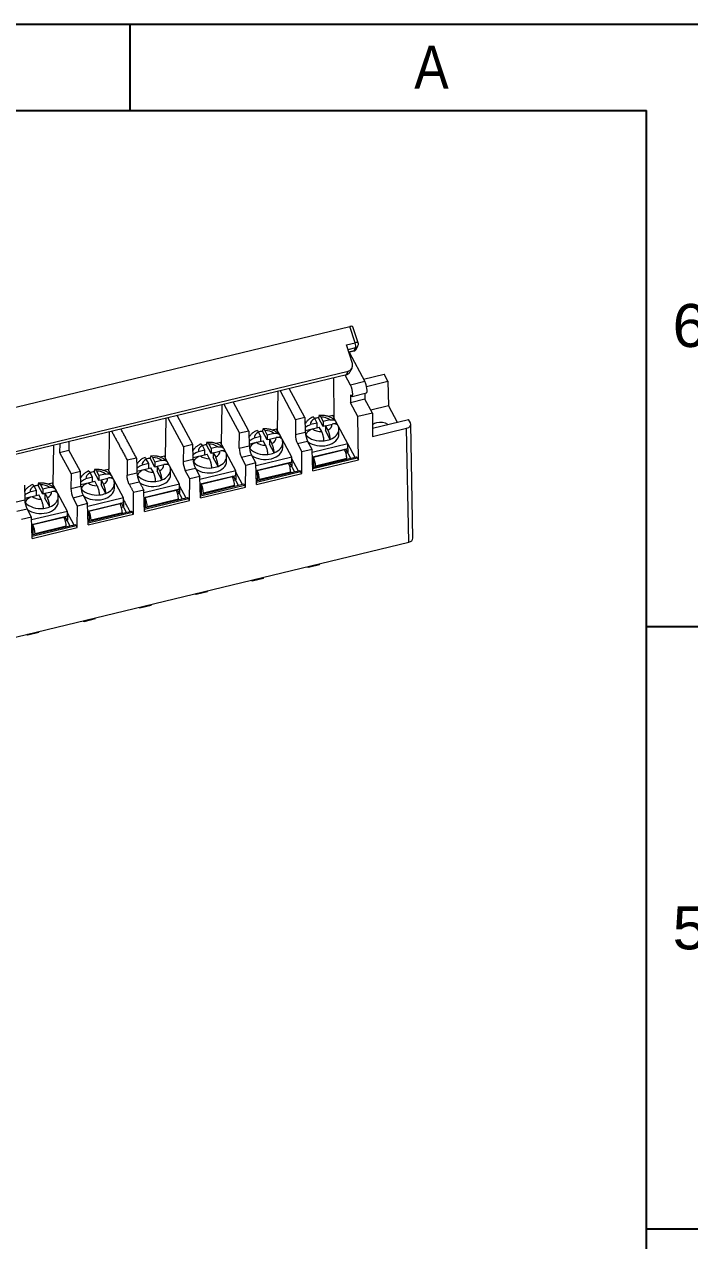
# Model space of a CAD drawing. Header units: millimetres. Extents: x -195 to 1349, y 148 to 750.
# Drawn here: x 469.9 to 570.4, y 556.1 to 739.9 of the extents above; entities that cross this region are included whole.
import ezdxf
from ezdxf.enums import TextEntityAlignment as Align

# ---------------------------------------------------------------- set-up
doc = ezdxf.new("R2010")
doc.units = ezdxf.units.MM
doc.layers.get('0').update_dxf_attribs({"linetype": 'CONTINUOUS'})
doc.layers.add('100', color=7, linetype='CONTINUOUS', true_color=0xffffff)
doc.layers.add('3', color=7, linetype='CONTINUOUS', true_color=0xffffff)
doc.styles.add('TEXTSTYLE_0', font='txt', dxfattribs={"width": 0.8})

# ---------------------------------------------------------------- blocks, each defined once
blk = doc.blocks.new('SUN_6HWZ35TKK40GSGJE8VEUYAXIAKM')
at = {"color": 7, "linetype": 'Continuous'}
for p, q in [((-594, 420), (0, 420)), ((-70, 410), (-70, 420)), ((-584, 410), (-10, 410)), ((-10, 10), (-10, 410)), ((-10, 350), (0, 350)), ((-10, 280), (0, 280))]:
    blk.add_line(p, q, dxfattribs=at)
at = {"color": 2, "linetype": 'Continuous', "style": 'TEXTSTYLE_0', "width": 1.2}
for s, p, p2 in [('A', (-36.99, 412.53), (-32.99, 412.53)), ('6', (-6.99, 382.5), (-2.99, 382.5)), ('5', (-6.99, 312.5), (-2.99, 312.5))]:
    blk.add_text(s, height=5, dxfattribs=at).set_placement(p, p2, align=Align.FIT)

msp = doc.modelspace()

# ---------------------------------------------------------------- linework, layer by layer
at = {"layer": '100', "color": 7, "linetype": 'Continuous', "lineweight": 18}
for p, q in [((365.809, 657.29), (519.084, 694.247)), ((520.352, 691.768), (519.556, 694.231)), ((519.473, 688.647), (518.561, 691.47)), ((520.097, 690.874), (520.318, 691.316)), ((518.916, 690.37), (519.701, 690.559)), ((370.065, 651.644), (518.83, 687.513)), ((519.157, 687.437), (519.427, 687.978)), ((518.561, 686.974), (369.796, 651.105))]:
    msp.add_line(p, q, dxfattribs=at)
at = {"layer": '100', "color": 7, "linetype": 'Continuous', "lineweight": 13}
for p, q in [((519.879, 691.787), (519.084, 694.247)), ((518.561, 691.47), (519.879, 691.787)), ((519.957, 691.034), (518.792, 690.753)), ((519.737, 690.593), (519.957, 691.034)), ((519.737, 690.593), (518.909, 690.393)), ((518.966, 690.382), (521.351, 685.943)), ((518.561, 686.974), (518.83, 687.513)), ((516.701, 680.46), (516.675, 686.519)), ((519.186, 685.421), (518.375, 686.93)), ((521.351, 685.943), (519.186, 685.421)), ((521.164, 686.292), (524.279, 687.044)), ((521.611, 685.197), (524.852, 685.978)), ((524.852, 685.978), (524.279, 687.044)), ((524.852, 685.978), (524.909, 682.262)), ((508.241, 684.486), (508.137, 678.585)), ((508.549, 684.56), (510.907, 680.172)), ((512.306, 680.509), (509.948, 684.897)), ((519.193, 683.93), (519.198, 682.738)), ((519.424, 683.703), (521.589, 684.226)), ((521.359, 684.17), (521.363, 683.26)), ((499.768, 682.443), (499.664, 676.542)), ((500.076, 682.517), (502.434, 678.128)), ((503.833, 678.466), (501.474, 682.854)), ((521.363, 683.26), (519.198, 682.738)), ((520.322, 680.646), (519.198, 682.738)), ((522.487, 681.168), (521.363, 683.26)), ((524.909, 682.262), (522.245, 681.62)), ((524.909, 682.262), (526.235, 679.795)), ((491.294, 680.4), (491.191, 674.499)), ((491.602, 680.474), (493.961, 676.085)), ((495.36, 676.423), (493.001, 680.811)), ((510.907, 680.172), (510.868, 677.935)), ((512.306, 680.509), (510.907, 680.172)), ((512.306, 680.509), (512.365, 678.296)), ((522.487, 681.168), (520.322, 680.646)), ((520.376, 674.113), (520.322, 680.646)), ((522.487, 681.168), (522.517, 677.64)), ((522.506, 678.896), (527.952, 680.209)), ((528.231, 679.691), (527.952, 680.209)), ((502.395, 675.892), (502.434, 678.128)), ((503.833, 678.466), (502.434, 678.128)), ((503.833, 678.466), (503.892, 676.253)), ((510.868, 677.935), (512.365, 678.296)), ((522.517, 677.64), (527.656, 678.879)), ((527.988, 661.661), (527.656, 678.879)), ((528.618, 662.267), (528.286, 679.485)), ((474.348, 676.314), (474.244, 670.413)), ((475.291, 676.541), (475.269, 675.247)), ((476.633, 676.865), (476.667, 675.584)), ((495.36, 676.423), (493.961, 676.085)), ((495.418, 674.21), (495.36, 676.423)), ((502.395, 675.892), (503.892, 676.253)), ((511.19, 676.566), (512.72, 676.935)), ((511.19, 676.566), (511.864, 675.312)), ((513.394, 675.681), (512.72, 676.935)), ((519.904, 674.476), (518.805, 676.522)), ((475.269, 675.247), (476.667, 675.584)), ((475.269, 675.247), (477.014, 671.999)), ((478.413, 672.337), (476.667, 675.584)), ((493.961, 676.085), (493.921, 673.849)), ((502.717, 674.523), (504.247, 674.892)), ((503.391, 673.269), (502.717, 674.523)), ((504.92, 673.638), (504.247, 674.892)), ((511.82, 672.05), (511.864, 675.312)), ((513.394, 675.681), (511.864, 675.312)), ((513.492, 672.453), (513.394, 675.681)), ((520.101, 674.523), (513.477, 672.926)), ((519.245, 674.317), (518.489, 675.724)), ((486.886, 674.38), (485.487, 674.042)), ((493.921, 673.849), (495.418, 674.21)), ((494.244, 672.48), (495.773, 672.849)), ((495.773, 672.849), (496.447, 671.595)), ((503.347, 670.007), (503.391, 673.269)), ((504.92, 673.638), (503.391, 673.269)), ((505.018, 670.41), (504.92, 673.638)), ((510.772, 672.274), (510.016, 673.681)), ((511.337, 672.41), (510.332, 674.279)), ((513.466, 673.29), (513.655, 673.335)), ((513.596, 672.955), (513.469, 673.191)), ((513.482, 672.786), (520.216, 674.41)), ((513.492, 672.453), (520.376, 674.113)), ((520.216, 674.41), (520.376, 674.113)), ((477.014, 671.999), (476.975, 669.763)), ((478.413, 672.337), (477.014, 671.999)), ((478.472, 670.124), (478.413, 672.337)), ((485.448, 671.806), (486.945, 672.167)), ((485.77, 670.437), (487.3, 670.806)), ((494.917, 671.226), (494.244, 672.48)), ((494.873, 667.964), (494.917, 671.226)), ((496.447, 671.595), (494.917, 671.226)), ((496.545, 668.367), (496.447, 671.595)), ((502.299, 670.231), (501.543, 671.638)), ((502.863, 670.367), (501.859, 672.236)), ((505.181, 671.292), (504.993, 671.247)), ((505.123, 670.912), (504.996, 671.148)), ((511.543, 672.459), (505.004, 670.883)), ((505.008, 670.743), (511.66, 672.347)), ((505.018, 670.41), (511.82, 672.05)), ((511.82, 672.05), (511.66, 672.347)), ((469.939, 670.294), (469.998, 668.081)), ((476.975, 669.763), (478.472, 670.124)), ((487.974, 669.552), (486.444, 669.183)), ((493.825, 668.188), (493.069, 669.594)), ((494.39, 668.324), (493.386, 670.193)), ((496.708, 669.249), (496.52, 669.204)), ((496.65, 668.869), (496.523, 669.105)), ((503.07, 670.416), (496.531, 668.84)), ((496.535, 668.7), (503.187, 670.304)), ((496.545, 668.367), (503.347, 670.007)), ((503.347, 670.007), (503.187, 670.304)), ((468.501, 667.72), (469.998, 668.081)), ((477.297, 668.394), (478.827, 668.763)), ((477.971, 667.14), (477.297, 668.394)), ((477.926, 663.878), (477.971, 667.14)), ((479.5, 667.509), (477.971, 667.14)), ((478.827, 668.763), (479.5, 667.509)), ((479.598, 664.281), (479.5, 667.509)), ((485.352, 666.144), (484.596, 667.551)), ((488.235, 667.206), (488.046, 667.161)), ((494.596, 668.373), (488.057, 666.797)), ((488.061, 666.657), (494.713, 668.261)), ((488.072, 666.324), (494.873, 667.964)), ((494.873, 667.964), (494.713, 668.261)), ((468.823, 666.351), (470.353, 666.72)), ((471.027, 665.466), (469.497, 665.097)), ((471.027, 665.466), (470.353, 666.72)), ((471.125, 662.238), (471.027, 665.466)), ((476.879, 664.101), (476.122, 665.508)), ((477.443, 664.238), (476.439, 666.107)), ((486.123, 666.33), (479.584, 664.754)), ((479.588, 664.614), (486.24, 666.218)), ((479.598, 664.281), (486.4, 665.921)), ((488.176, 666.826), (488.049, 667.062)), ((477.649, 664.287), (471.111, 662.711)), ((471.115, 662.571), (477.767, 664.175)), ((471.125, 662.238), (477.926, 663.878)), ((477.926, 663.878), (477.767, 664.175)), ((479.761, 665.163), (479.573, 665.118)), ((479.703, 664.782), (479.576, 665.019)), ((361.985, 621.635), (527.988, 661.661)), ((471.288, 663.12), (471.1, 663.075)), ((471.23, 662.739), (471.102, 662.976))]:
    msp.add_line(p, q, dxfattribs=at)
at = {"layer": '100', "color": 7, "linetype": 'Continuous', "lineweight": 18}
for centre, start, end in [((519.781, 691.584), 333.46786, 17.90569), ((519.561, 691.142), 283.55603, 333.46786)]:
    msp.add_arc(centre, 0.6, start, end, dxfattribs=at)
for centre, major_axis, ratio, start_param, end_param in [((518.985, 694.048), (0.571, 0.183), 0.2747959, 0.0006647, 1.308771), ((518.263, 687.874), (0.914, -0.394), 0.9186471, 5.3974292, 6.2318898), ((518.536, 688.421), (0.897, -0.431), 0.9262603, 5.4345309, 7.0053272)]:
    msp.add_ellipse(centre, major_axis=major_axis, ratio=ratio, start_param=start_param, end_param=end_param, dxfattribs=at)
at = {"layer": '100', "color": 7, "linetype": 'Continuous', "lineweight": 13}
for centre, major_axis, ratio, start_param, end_param in [((519.781, 691.584), (0.571, 0.184), 0.2828806, 0.0000209, 1.3081249), ((519.781, 691.584), (0.141, -0.583), 0.2490554, 0.2876789, 1.8672019), ((519.781, 691.584), (0.537, -0.268), 0.9286892, 5.4487061, 6.2831666), ((519.561, 691.142), (0.141, -0.583), 0.2490554, 6.2831645, 6.5708642), ((519.561, 691.142), (0.537, -0.268), 0.9286892, 5.4487061, 6.2831666), ((521.355, 685.198), (-0.234, 0.972), 0.2490554, 3.1416016, 5.5236667), ((519.189, 684.676), (0.234, -0.972), 0.2490554, 5.5236667, 8.6652593), ((512.7, 677.672), (0.246, -0.964), 0.2373773, 3.9497866, 5.5205829), ((523.68, 678.708), (-1.6, -0.007), 0.666875, 5.0531736, 5.5370769), ((523.68, 678.708), (-1.6, -0.007), 0.666875, 3.9114989, 5.0531736), ((527.336, 679.475), (0.95, 0.004), 0.666843, 5.0532884, 6.6240086), ((504.227, 675.629), (0.246, -0.964), 0.2373773, 3.9497866, 5.5205829), ((511.203, 677.311), (-0.221, 0.97), 0.2606537, 0.814706, 2.3855023), ((502.73, 675.268), (-0.221, 0.97), 0.2606537, 0.814706, 2.3855023), ((520.218, 674.039), (0.117, -0.484), 0.2490554, 2.382074, 3.1415834), ((494.257, 673.225), (-0.221, 0.97), 0.2606537, 0.814706, 2.3855023), ((495.754, 673.586), (0.246, -0.964), 0.2373773, 3.9497866, 5.5205829), ((511.654, 671.974), (-0.11, 0.485), 0.2606537, 5.527095, 6.2865983), ((477.31, 669.139), (-0.221, 0.97), 0.2606537, 0.814706, 2.3855023), ((478.807, 669.5), (0.246, -0.964), 0.2373773, 3.9497866, 5.5205829), ((503.18, 669.931), (-0.11, 0.485), 0.2606537, 5.527095, 6.2865983), ((470.334, 667.457), (0.246, -0.964), 0.2373773, 3.9497866, 5.5205829), ((494.707, 667.888), (-0.11, 0.485), 0.2606537, 5.527095, 6.2865983), ((477.76, 663.802), (-0.11, 0.485), 0.2606537, 5.527095, 6.2865983), ((527.668, 662.256), (0.95, 0.004), 0.666843, 5.0532884, 6.2931505)]:
    msp.add_ellipse(centre, major_axis=major_axis, ratio=ratio, start_param=start_param, end_param=end_param, dxfattribs=at)
for points, degree in [([(482.717, 672.456), (482.821, 678.357)], 1), ([(483.129, 678.431), (485.487, 674.042)], 1), ([(486.886, 674.38), (484.528, 678.768)], 1), ([(485.487, 674.042), (485.448, 671.806)], 1), ([(486.886, 674.38), (486.945, 672.167)], 1), ([(487.3, 670.806), (487.974, 669.552)], 1), ([(485.77, 670.437), (486.444, 669.183)], 1), ([(486.4, 665.921), (486.415, 667.008), (486.429, 668.096), (486.444, 669.183)], 3), ([(488.072, 666.324), (488.039, 667.4), (488.006, 668.476), (487.974, 669.552)], 3), ([(485.917, 666.281), (484.912, 668.15)], 1), ([(486.4, 665.921), (486.24, 666.218)], 1)]:
    msp.add_open_spline(points, degree=degree, dxfattribs=at)
for points, knots in [([(485.77, 670.437), (485.748, 670.478), (485.726, 670.523), (485.694, 670.597), (485.684, 670.623), (485.663, 670.676), (485.653, 670.704), (485.623, 670.789), (485.604, 670.848), (485.582, 670.924), (485.578, 670.939), (485.569, 670.97), (485.565, 670.986), (485.552, 671.033), (485.544, 671.065), (485.522, 671.159), (485.509, 671.223), (485.495, 671.302), (485.492, 671.318), (485.486, 671.35), (485.479, 671.397), (485.468, 671.473), (485.462, 671.533), (485.457, 671.577), (485.456, 671.591), (485.454, 671.62), (485.453, 671.634), (485.448, 671.704), (485.447, 671.757), (485.448, 671.806)], [0, 0, 0, 0, 0.125, 0.125, 0.1875, 0.1875, 0.25, 0.25, 0.375, 0.375, 0.40625, 0.40625, 0.4375, 0.4375, 0.5, 0.5, 0.625, 0.625, 0.65625, 0.65625, 0.6875, 0.75, 0.8125, 0.8125, 0.84375, 0.84375, 0.875, 0.875, 1, 1, 1, 1]), ([(486.945, 672.167), (486.946, 672.119), (486.95, 672.067), (486.958, 671.984), (486.961, 671.956), (486.969, 671.898), (486.973, 671.868), (486.988, 671.777), (486.999, 671.716), (487.016, 671.637), (487.019, 671.622), (487.026, 671.59), (487.03, 671.574), (487.041, 671.526), (487.049, 671.495), (487.073, 671.401), (487.091, 671.339), (487.115, 671.262), (487.12, 671.247), (487.129, 671.217), (487.144, 671.172), (487.17, 671.101), (487.191, 671.046), (487.207, 671.006), (487.212, 670.993), (487.223, 670.968), (487.228, 670.955), (487.256, 670.893), (487.278, 670.847), (487.3, 670.806)], [0, 0, 0, 0, 0.125, 0.125, 0.1875, 0.1875, 0.25, 0.25, 0.375, 0.375, 0.40625, 0.40625, 0.4375, 0.4375, 0.5, 0.5, 0.625, 0.625, 0.65625, 0.65625, 0.6875, 0.75, 0.8125, 0.8125, 0.84375, 0.84375, 0.875, 0.875, 1, 1, 1, 1]), ([(486.24, 666.218), (486.201, 666.291), (486.162, 666.331), (486.128, 666.331), (486.126, 666.331), (486.123, 666.33)], [0, 0, 0, 0, 0.9197034, 0.9197034, 1, 1, 1, 1])]:
    msp.add_open_spline(points, degree=3, knots=knots, dxfattribs=at)
at = {"layer": '3', "color": 7, "linetype": 'Continuous', "lineweight": 13}
for p, q in [((514.142, 679.676), (513.78, 680.348)), ((515.086, 679.157), (514.378, 680.476)), ((514.722, 680.575), (515.083, 679.903)), ((516.093, 680.146), (515.083, 679.903)), ((516.513, 680.81), (515.856, 680.651)), ((516.942, 680.012), (516.513, 680.81)), ((505.668, 677.632), (505.307, 678.305)), ((506.613, 677.114), (505.905, 678.433)), ((506.248, 678.532), (506.61, 677.859)), ((507.619, 678.103), (506.61, 677.859)), ((508.04, 678.767), (507.383, 678.608)), ((508.469, 677.969), (508.04, 678.767)), ((512.544, 679.853), (512.325, 679.8)), ((513.206, 678.704), (512.36, 678.5)), ((514.142, 679.676), (513.132, 679.432)), ((513.469, 678.805), (514.479, 679.048)), ((514.145, 678.968), (514.142, 679.676)), ((514.84, 678.376), (514.479, 679.048)), ((515.083, 679.903), (515.086, 679.157)), ((515.42, 679.238), (515.086, 679.157)), ((515.42, 679.275), (516.43, 679.519)), ((515.42, 679.275), (515.423, 678.53)), ((515.42, 679.275), (515.782, 678.603)), ((516.132, 677.212), (515.423, 678.53)), ((517.066, 679.635), (516.681, 679.542)), ((518.805, 676.546), (516.994, 679.915)), ((517.437, 677.997), (517.434, 678.742)), ((497.195, 675.589), (496.834, 676.262)), ((498.14, 675.071), (497.431, 676.39)), ((497.775, 676.489), (498.136, 675.816)), ((499.567, 676.723), (498.909, 676.565)), ((499.995, 675.926), (499.567, 676.723)), ((504.071, 677.81), (503.852, 677.757)), ((504.733, 676.661), (503.886, 676.457)), ((505.668, 677.632), (504.659, 677.389)), ((504.996, 676.762), (506.005, 677.005)), ((505.671, 676.925), (505.668, 677.632)), ((506.367, 676.333), (506.005, 677.005)), ((506.61, 677.859), (506.613, 677.114)), ((506.947, 677.195), (506.613, 677.114)), ((506.947, 677.232), (507.956, 677.476)), ((506.947, 677.232), (506.95, 676.487)), ((506.947, 677.232), (507.308, 676.56)), ((507.658, 675.169), (506.95, 676.487)), ((508.592, 677.592), (508.208, 677.499)), ((510.331, 674.503), (508.521, 677.872)), ((508.964, 675.954), (508.961, 676.699)), ((518.805, 676.546), (513.407, 675.244)), ((518.808, 675.8), (518.805, 676.546)), ((489.302, 674.446), (489.663, 673.773)), ((491.093, 674.68), (490.436, 674.522)), ((491.522, 673.883), (491.093, 674.68)), ((495.598, 675.766), (495.378, 675.714)), ((496.259, 674.618), (495.413, 674.414)), ((497.195, 675.589), (496.185, 675.346)), ((496.522, 674.719), (497.532, 674.962)), ((497.198, 674.882), (497.195, 675.589)), ((497.893, 674.29), (497.532, 674.962)), ((499.146, 676.06), (498.136, 675.816)), ((498.136, 675.816), (498.14, 675.071)), ((498.474, 675.152), (498.14, 675.071)), ((498.473, 675.189), (499.483, 675.433)), ((498.473, 675.189), (498.477, 674.444)), ((498.473, 675.189), (498.835, 674.517)), ((499.185, 673.126), (498.477, 674.444)), ((500.119, 675.549), (499.735, 675.456)), ((501.858, 672.459), (500.047, 675.829)), ((500.491, 673.911), (500.487, 674.656)), ((510.331, 674.503), (504.934, 673.201)), ((510.335, 673.757), (510.331, 674.503)), ((518.808, 675.8), (513.43, 674.504)), ((513.583, 674.54), (513.43, 674.504)), ((513.583, 674.54), (518.29, 675.676)), ((513.585, 673.944), (513.583, 674.54)), ((518.808, 675.8), (518.29, 675.676)), ((518.499, 675.129), (518.811, 675.204)), ((518.808, 675.8), (518.811, 675.204)), ((482.62, 672.637), (481.962, 672.479)), ((483.048, 671.84), (482.62, 672.637)), ((487.124, 673.723), (486.905, 673.671)), ((488.722, 673.546), (487.712, 673.303)), ((488.049, 672.676), (489.059, 672.919)), ((488.722, 673.546), (488.36, 674.219)), ((488.725, 672.839), (488.722, 673.546)), ((489.666, 673.028), (488.958, 674.347)), ((489.42, 672.247), (489.059, 672.919)), ((490.673, 674.017), (489.663, 673.773)), ((489.663, 673.773), (489.666, 673.028)), ((490, 673.109), (489.666, 673.028)), ((490, 673.146), (491.01, 673.39)), ((490, 673.146), (490.003, 672.401)), ((490, 673.146), (490.361, 672.474)), ((491.646, 673.506), (491.261, 673.413)), ((493.385, 670.416), (491.574, 673.786)), ((492.017, 671.868), (492.014, 672.613)), ((510.335, 673.757), (504.956, 672.461)), ((505.109, 672.497), (509.817, 673.633)), ((510.335, 673.757), (509.817, 673.633)), ((510.026, 673.086), (510.337, 673.161)), ((510.335, 673.757), (510.337, 673.161)), ((513.447, 673.911), (513.585, 673.944)), ((513.585, 673.944), (513.653, 673.819)), ((513.656, 672.969), (513.653, 673.819)), ((518.63, 674.303), (513.923, 673.168)), ((513.923, 673.033), (513.923, 673.168)), ((518.631, 674.168), (518.63, 674.303)), ((478.651, 671.68), (478.432, 671.628)), ((480.248, 671.503), (479.239, 671.26)), ((479.575, 670.633), (480.585, 670.876)), ((480.248, 671.503), (479.887, 672.176)), ((480.251, 670.796), (480.248, 671.503)), ((481.193, 670.985), (480.485, 672.304)), ((480.947, 670.204), (480.585, 670.876)), ((480.828, 672.403), (481.19, 671.73)), ((482.199, 671.974), (481.19, 671.73)), ((481.19, 671.73), (481.193, 670.985)), ((481.527, 671.066), (481.193, 670.985)), ((481.527, 671.103), (482.536, 671.347)), ((481.527, 671.103), (481.53, 670.358)), ((481.527, 671.103), (481.888, 670.431)), ((483.172, 671.462), (482.788, 671.37)), ((484.911, 668.373), (483.101, 671.742)), ((487.786, 672.575), (486.94, 672.371)), ((490.712, 671.083), (490.003, 672.401)), ((501.858, 672.459), (496.46, 671.158)), ((501.861, 671.714), (496.483, 670.418)), ((496.636, 670.454), (501.343, 671.589)), ((501.861, 671.714), (501.343, 671.589)), ((501.552, 671.043), (501.864, 671.118)), ((501.861, 671.714), (501.858, 672.459)), ((501.861, 671.714), (501.864, 671.118)), ((505.109, 672.497), (504.956, 672.461)), ((504.974, 671.868), (505.112, 671.901)), ((505.112, 671.901), (505.109, 672.497)), ((505.112, 671.901), (505.179, 671.776)), ((505.183, 670.926), (505.179, 671.776)), ((510.157, 672.26), (505.449, 671.125)), ((505.45, 670.99), (505.449, 671.125)), ((510.158, 672.125), (510.157, 672.26)), ((470.177, 669.637), (469.958, 669.585)), ((471.775, 669.46), (470.765, 669.217)), ((471.775, 669.46), (471.413, 670.133)), ((471.778, 668.753), (471.775, 669.46)), ((472.72, 668.942), (472.011, 670.26)), ((472.355, 670.36), (472.716, 669.687)), ((473.726, 669.931), (472.716, 669.687)), ((472.716, 669.687), (472.72, 668.942)), ((473.054, 669.023), (472.72, 668.942)), ((473.053, 669.06), (474.063, 669.304)), ((473.053, 669.06), (473.057, 668.315)), ((473.053, 669.06), (473.415, 668.388)), ((474.146, 670.594), (473.489, 670.436)), ((474.575, 669.797), (474.146, 670.594)), ((474.699, 669.419), (474.315, 669.327)), ((476.438, 666.33), (474.627, 669.699)), ((479.313, 670.532), (478.466, 670.328)), ((482.238, 669.04), (481.53, 670.358)), ((483.544, 669.825), (483.541, 670.57)), ((493.385, 670.416), (487.987, 669.115)), ((493.388, 669.671), (488.009, 668.374)), ((488.163, 668.411), (492.87, 669.546)), ((493.388, 669.671), (492.87, 669.546)), ((493.079, 669), (493.391, 669.075)), ((493.388, 669.671), (493.385, 670.416)), ((493.388, 669.671), (493.391, 669.075)), ((496.636, 670.454), (496.483, 670.417)), ((496.501, 669.825), (496.639, 669.858)), ((496.639, 669.858), (496.636, 670.454)), ((496.639, 669.858), (496.706, 669.733)), ((496.71, 668.883), (496.706, 669.733)), ((501.684, 670.217), (496.976, 669.082)), ((496.977, 668.947), (496.976, 669.082)), ((501.684, 670.082), (501.684, 670.217)), ((470.839, 668.489), (469.993, 668.285)), ((471.102, 668.59), (472.112, 668.833)), ((472.473, 668.161), (472.112, 668.833)), ((473.765, 666.997), (473.057, 668.315)), ((475.071, 667.782), (475.067, 668.527)), ((484.911, 668.373), (479.514, 667.072)), ((484.915, 667.628), (479.536, 666.331)), ((479.689, 666.368), (484.397, 667.503)), ((484.915, 667.628), (484.397, 667.503)), ((484.915, 667.628), (484.911, 668.373)), ((484.915, 667.628), (484.917, 667.032)), ((488.163, 668.411), (488.009, 668.374)), ((488.027, 667.782), (488.165, 667.815)), ((488.165, 667.815), (488.163, 668.411)), ((488.165, 667.815), (488.233, 667.69)), ((488.236, 666.84), (488.233, 667.69)), ((493.21, 668.174), (488.503, 667.039)), ((493.211, 668.039), (493.21, 668.174)), ((476.438, 666.33), (471.04, 665.029)), ((476.441, 665.585), (471.063, 664.288)), ((471.216, 664.325), (475.923, 665.46)), ((476.441, 665.585), (475.923, 665.46)), ((476.441, 665.585), (476.438, 666.33)), ((476.441, 665.585), (476.444, 664.989)), ((479.689, 666.368), (479.536, 666.331)), ((479.554, 665.739), (479.692, 665.772)), ((479.692, 665.772), (479.689, 666.368)), ((479.692, 665.772), (479.759, 665.647)), ((479.763, 664.797), (479.759, 665.647)), ((484.737, 666.131), (480.029, 664.996)), ((484.606, 666.957), (484.917, 667.032)), ((484.738, 665.996), (484.737, 666.131)), ((488.503, 666.904), (488.503, 667.039)), ((471.216, 664.325), (471.063, 664.288)), ((471.081, 663.696), (471.218, 663.729)), ((471.218, 663.729), (471.216, 664.325)), ((471.218, 663.729), (471.286, 663.604)), ((471.29, 662.754), (471.286, 663.604)), ((476.264, 664.088), (471.556, 662.953)), ((476.132, 664.914), (476.444, 664.989)), ((476.264, 663.953), (476.264, 664.088)), ((480.03, 664.861), (480.029, 664.996)), ((471.557, 662.818), (471.556, 662.953)), ((512.824, 657.832), (512.742, 657.985)), ((512.823, 658.004), (512.824, 657.832)), ((514.519, 658.241), (512.824, 657.832)), ((514.519, 658.241), (514.518, 658.413)), ((506.045, 656.198), (504.351, 655.789)), ((506.045, 656.198), (506.045, 656.37)), ((497.572, 654.155), (497.571, 654.327)), ((504.351, 655.789), (504.269, 655.942)), ((504.35, 655.961), (504.351, 655.789)), ((495.877, 653.746), (495.796, 653.899)), ((497.572, 654.155), (495.877, 653.746)), ((495.877, 653.918), (495.877, 653.746)), ((487.404, 651.703), (487.322, 651.856)), ((487.403, 651.875), (487.404, 651.703)), ((489.099, 652.112), (487.404, 651.703)), ((489.099, 652.112), (489.098, 652.284)), ((478.931, 649.66), (478.849, 649.813)), ((478.93, 649.832), (478.931, 649.66)), ((480.625, 650.069), (478.931, 649.66)), ((480.625, 650.069), (480.625, 650.241)), ((470.457, 647.617), (470.375, 647.77)), ((472.152, 648.026), (470.457, 647.617)), ((470.457, 647.789), (470.457, 647.617)), ((472.152, 648.026), (472.151, 648.198))]:
    msp.add_line(p, q, dxfattribs=at)
for centre, major_axis, ratio, start_param, end_param in [((514.781, 679.475), (-1.65, -0.007), 0.666875, 5.3610443, 6.3160989), ((514.784, 678.73), (2.65, 0.012), 0.666875, 1.7217637, 1.9806031), ((514.781, 679.475), (-1.65, -0.007), 0.666875, 3.7902479, 4.7453025), ((506.308, 677.432), (-1.65, -0.007), 0.666875, 5.3610443, 6.3160989), ((506.311, 676.687), (2.65, 0.012), 0.666875, 1.7217637, 1.9806031), ((506.308, 677.432), (-1.65, -0.007), 0.666875, 3.7902479, 4.7453025), ((514.781, 679.475), (-1.65, -0.007), 0.666875, 0.6486553, 1.6037099), ((514.781, 679.475), (-1.65, -0.007), 0.666875, 2.2194516, 3.1745062), ((514.784, 678.73), (2.65, 0.012), 0.666875, 5.2429905, 6.2831728), ((514.784, 678.73), (2.65, 0.012), 0.666875, 0.4036319, 0.5306015), ((497.834, 675.389), (-1.65, -0.007), 0.666875, 5.3610443, 6.3160989), ((497.837, 674.644), (2.65, 0.012), 0.666875, 1.7217637, 1.9806031), ((497.834, 675.389), (-1.65, -0.007), 0.666875, 3.7902479, 4.7453025), ((506.308, 677.432), (-1.65, -0.007), 0.666875, 0.6486553, 1.6037099), ((506.308, 677.432), (-1.65, -0.007), 0.666875, 2.2194516, 3.1745062), ((506.311, 676.687), (2.65, 0.012), 0.666875, 5.2429905, 6.2831728), ((506.311, 676.687), (2.65, 0.012), 0.666875, 0.4036319, 0.5306015), ((514.784, 678.73), (2.65, 0.012), 0.666875, 3.5907094, 3.6721941), ((514.784, 678.73), (2.65, 0.012), 0.666875, 3.6721941, 4.8633563), ((514.787, 677.985), (2.65, 0.012), 0.666875, 3.8481764, 6.2831072), ((514.784, 678.73), (2.65, 0.012), 0.666875, 4.8633563, 5.2429905), ((489.361, 673.346), (-1.65, -0.007), 0.666875, 3.7902479, 4.7453025), ((497.834, 675.389), (-1.65, -0.007), 0.666875, 0.6486553, 1.6037099), ((497.834, 675.389), (-1.65, -0.007), 0.666875, 2.2194516, 3.1745062), ((497.837, 674.644), (2.65, 0.012), 0.666875, 5.2429905, 6.2831728), ((497.837, 674.644), (2.65, 0.012), 0.666875, 0.4036319, 0.5306015), ((506.311, 676.687), (2.65, 0.012), 0.666875, 3.5907094, 3.6721941), ((506.311, 676.687), (2.65, 0.012), 0.666875, 3.6721941, 4.8633563), ((506.314, 675.942), (2.65, 0.012), 0.666875, 3.8481764, 6.2831072), ((506.311, 676.687), (2.65, 0.012), 0.666875, 4.8633563, 5.2429905), ((513.586, 673.795), (0.234, -0.972), 0.2490554, 0.8112777, 2.382074), ((518.293, 674.93), (-0.234, 0.972), 0.2490554, 3.9528703, 5.5236667), ((489.361, 673.346), (-1.65, -0.007), 0.666875, 5.3610443, 6.3160989), ((489.361, 673.346), (-1.65, -0.007), 0.666875, 0.6486553, 1.6037099), ((489.364, 672.601), (2.65, 0.012), 0.666875, 1.7217637, 1.9806031), ((489.361, 673.346), (-1.65, -0.007), 0.666875, 2.2194516, 3.1745062), ((489.364, 672.601), (2.65, 0.012), 0.666875, 5.2429905, 6.2831728), ((489.364, 672.601), (2.65, 0.012), 0.666875, 0.4036319, 0.5306015), ((497.837, 674.644), (2.65, 0.012), 0.666875, 3.5907094, 3.6721941), ((497.837, 674.644), (2.65, 0.012), 0.666875, 3.6721941, 4.8633563), ((497.841, 673.899), (2.65, 0.012), 0.666875, 3.8481764, 6.2831072), ((497.837, 674.644), (2.65, 0.012), 0.666875, 4.8633563, 5.2429905), ((509.82, 672.887), (-0.234, 0.972), 0.2490554, 3.9528703, 5.5236667), ((480.887, 671.303), (-1.65, -0.007), 0.666875, 5.3610443, 6.3160989), ((480.891, 670.558), (2.65, 0.012), 0.666875, 1.7217637, 1.9806031), ((480.887, 671.303), (-1.65, -0.007), 0.666875, 3.7902479, 4.7453025), ((480.887, 671.303), (-1.65, -0.007), 0.666875, 2.2194516, 3.1745062), ((480.891, 670.558), (2.65, 0.012), 0.666875, 0.4036319, 0.5306015), ((489.364, 672.601), (2.65, 0.012), 0.666875, 3.6721941, 4.8633563), ((489.367, 671.856), (2.65, 0.012), 0.666875, 3.8433657, 6.2831067), ((489.364, 672.601), (2.65, 0.012), 0.666875, 4.8633563, 5.2429905), ((501.347, 670.844), (-0.234, 0.972), 0.2490554, 3.9528703, 5.5236667), ((505.113, 671.752), (0.234, -0.972), 0.2490554, 0.8112777, 2.382074), ((472.414, 669.26), (-1.65, -0.007), 0.666875, 5.3610443, 6.3160989), ((472.417, 668.515), (2.65, 0.012), 0.666875, 1.7217637, 1.9806031), ((472.414, 669.26), (-1.65, -0.007), 0.666875, 3.7902479, 4.7453025), ((472.414, 669.26), (-1.65, -0.007), 0.666875, 2.2194516, 3.1745062), ((472.417, 668.515), (2.65, 0.012), 0.666875, 0.4036319, 0.5306015), ((480.891, 670.558), (2.65, 0.012), 0.666875, 3.5907094, 3.6721941), ((480.891, 670.558), (2.65, 0.012), 0.666875, 3.6721941, 4.8633563), ((480.894, 669.813), (2.65, 0.012), 0.666875, 3.8481764, 6.2831072), ((480.887, 671.303), (-1.65, -0.007), 0.666875, 0.6486553, 1.6037099), ((480.891, 670.558), (2.65, 0.012), 0.666875, 4.8633563, 5.2429905), ((480.891, 670.558), (2.65, 0.012), 0.666875, 5.2429905, 6.2831728), ((492.873, 668.801), (-0.234, 0.972), 0.2490554, 3.9528703, 5.5236667), ((496.639, 669.709), (0.234, -0.972), 0.2490554, 0.8112777, 2.382074), ((472.417, 668.515), (2.65, 0.012), 0.666875, 3.5907094, 3.6721941), ((472.417, 668.515), (2.65, 0.012), 0.666875, 3.6721941, 4.8633563), ((472.421, 667.77), (2.65, 0.012), 0.666875, 3.8481764, 6.2831072), ((472.414, 669.26), (-1.65, -0.007), 0.666875, 0.6486553, 1.6037099), ((472.417, 668.515), (2.65, 0.012), 0.666875, 5.2429905, 6.2831728), ((484.4, 666.758), (-0.234, 0.972), 0.2490554, 3.9528703, 5.5236667), ((488.166, 667.666), (0.234, -0.972), 0.2490554, 0.8112777, 2.382074), ((472.417, 668.515), (2.65, 0.012), 0.666875, 4.8633563, 5.2429905), ((475.927, 664.715), (-0.234, 0.972), 0.2490554, 3.9528703, 5.5236667), ((479.692, 665.623), (0.234, -0.972), 0.2490554, 0.8112777, 2.382074), ((471.219, 663.58), (0.234, -0.972), 0.2490554, 0.8112777, 2.382074)]:
    msp.add_ellipse(centre, major_axis=major_axis, ratio=ratio, start_param=start_param, end_param=end_param, dxfattribs=at)
for points, knots in [([(513.592, 680.611), (513.502, 680.576), (513.263, 680.469), (512.92, 680.253), (512.599, 679.952), (512.418, 679.701), (512.34, 679.553), (512.326, 679.524)], [0, 0, 0, 0, 0.163026, 0.4473675, 0.698688, 0.9410265, 1, 1, 1, 1]), ([(513.529, 680.586), (513.532, 680.587), (513.534, 680.588), (513.569, 680.597), (513.608, 680.58), (513.691, 680.496), (513.736, 680.431), (513.78, 680.348)], [0, 0, 0, 0, 0.0394984, 0.0394984, 0.5197492, 0.5197492, 1, 1, 1, 1]), ([(514.722, 680.575), (514.677, 680.658), (514.632, 680.724), (514.549, 680.806), (514.511, 680.824), (514.447, 680.808), (514.421, 680.773), (514.386, 680.657), (514.378, 680.575), (514.378, 680.476)], [0, 0, 0, 0, 0.25, 0.25, 0.5, 0.5, 0.75, 0.75, 1, 1, 1, 1]), ([(516.964, 679.944), (516.899, 680.018), (516.727, 680.19), (516.404, 680.423), (515.988, 680.625), (515.525, 680.764), (515.039, 680.833), (514.663, 680.833), (514.457, 680.815), (514.41, 680.81)], [0, 0, 0, 0, 0.1113455, 0.27406, 0.4409539, 0.6121536, 0.7851525, 0.9505658, 1, 1, 1, 1]), ([(516.093, 680.146), (516.218, 680.176), (516.344, 680.188), (516.577, 680.172), (516.685, 680.144), (516.866, 680.051), (516.94, 679.985), (517.039, 679.827), (517.065, 679.734), (517.066, 679.635)], [0, 0, 0, 0, 0.25, 0.25, 0.5, 0.5, 0.75, 0.75, 1, 1, 1, 1]), ([(505.119, 678.568), (505.028, 678.533), (504.789, 678.426), (504.447, 678.21), (504.126, 677.909), (503.945, 677.658), (503.867, 677.51), (503.853, 677.481)], [0, 0, 0, 0, 0.163026, 0.4473675, 0.698688, 0.9410265, 1, 1, 1, 1]), ([(505.056, 678.543), (505.059, 678.544), (505.061, 678.545), (505.096, 678.554), (505.134, 678.537), (505.217, 678.453), (505.262, 678.388), (505.307, 678.305)], [0, 0, 0, 0, 0.0394984, 0.0394984, 0.5197492, 0.5197492, 1, 1, 1, 1]), ([(506.248, 678.532), (506.204, 678.615), (506.159, 678.68), (506.076, 678.763), (506.037, 678.781), (505.973, 678.764), (505.948, 678.73), (505.913, 678.614), (505.904, 678.532), (505.905, 678.433)], [0, 0, 0, 0, 0.25, 0.25, 0.5, 0.5, 0.75, 0.75, 1, 1, 1, 1]), ([(508.491, 677.901), (508.426, 677.975), (508.254, 678.147), (507.93, 678.38), (507.514, 678.581), (507.051, 678.721), (506.566, 678.79), (506.189, 678.79), (505.983, 678.772), (505.936, 678.767)], [0, 0, 0, 0, 0.1113455, 0.27406, 0.4409539, 0.6121536, 0.7851525, 0.9505658, 1, 1, 1, 1]), ([(507.619, 678.103), (507.745, 678.133), (507.87, 678.145), (508.103, 678.129), (508.212, 678.101), (508.392, 678.008), (508.466, 677.942), (508.566, 677.784), (508.592, 677.691), (508.592, 677.592)], [0, 0, 0, 0, 0.25, 0.25, 0.5, 0.5, 0.75, 0.75, 1, 1, 1, 1]), ([(512.34, 678.926), (512.373, 678.971), (512.411, 679.014), (512.541, 679.145), (512.649, 679.225), (512.882, 679.354), (513.006, 679.402), (513.132, 679.432)], [0, 0, 0, 0, 0.1844229, 0.1844229, 0.5922114, 0.5922114, 1, 1, 1, 1]), ([(512.502, 677.826), (512.502, 677.925), (512.527, 678.03), (512.625, 678.236), (512.697, 678.336), (512.969, 678.608), (513.219, 678.745), (513.469, 678.805)], [0, 0, 0, 0, 0.25, 0.25, 0.5, 0.5, 1, 1, 1, 1]), ([(515.19, 676.985), (515.19, 677.035), (515.188, 677.088), (515.181, 677.173), (515.178, 677.203), (515.172, 677.248), (515.171, 677.263), (515.167, 677.294), (515.164, 677.309), (515.158, 677.356), (515.152, 677.387), (515.144, 677.436), (515.141, 677.452), (515.135, 677.484), (515.132, 677.5), (515.116, 677.581), (515.101, 677.645), (515.081, 677.726), (515.076, 677.742), (515.068, 677.774), (515.063, 677.79), (515.05, 677.838), (515.041, 677.869), (515.012, 677.961), (514.992, 678.021), (514.966, 678.092), (514.961, 678.106), (514.95, 678.134), (514.945, 678.148), (514.929, 678.188), (514.918, 678.214), (514.885, 678.288), (514.863, 678.334), (514.84, 678.376)], [0, 0, 0, 0, 0.125, 0.125, 0.1875, 0.1875, 0.21875, 0.21875, 0.25, 0.25, 0.3125, 0.3125, 0.34375, 0.34375, 0.375, 0.375, 0.5, 0.5, 0.53125, 0.53125, 0.5625, 0.5625, 0.625, 0.625, 0.75, 0.75, 0.78125, 0.78125, 0.8125, 0.8125, 0.875, 0.875, 1, 1, 1, 1]), ([(516.132, 677.212), (516.132, 677.262), (516.129, 677.315), (516.122, 677.401), (516.119, 677.43), (516.114, 677.475), (516.112, 677.49), (516.108, 677.521), (516.106, 677.536), (516.095, 677.614), (516.084, 677.677), (516.064, 677.774), (516.057, 677.807), (516.042, 677.872), (516.027, 677.936), (516.01, 678), (515.996, 678.047), (515.992, 678.063), (515.983, 678.095), (515.978, 678.11), (515.954, 678.188), (515.934, 678.248), (515.903, 678.333), (515.892, 678.36), (515.876, 678.401), (515.87, 678.414), (515.859, 678.44), (515.854, 678.453), (515.826, 678.516), (515.804, 678.561), (515.782, 678.603)], [0, 0, 0, 0, 0.125, 0.125, 0.1875, 0.1875, 0.21875, 0.21875, 0.25, 0.25, 0.375, 0.375, 0.4375, 0.4375, 0.5, 0.5625, 0.5625, 0.59375, 0.59375, 0.625, 0.625, 0.75, 0.75, 0.8125, 0.8125, 0.84375, 0.84375, 0.875, 0.875, 1, 1, 1, 1]), ([(517.389, 679.127), (517.354, 679.273), (517.257, 679.395), (516.929, 679.565), (516.681, 679.579), (516.43, 679.519)], [0, 0, 0, 0, 0.4422659, 0.4422659, 1, 1, 1, 1]), ([(496.645, 676.525), (496.555, 676.49), (496.316, 676.383), (495.973, 676.167), (495.653, 675.866), (495.472, 675.615), (495.394, 675.467), (495.379, 675.438)], [0, 0, 0, 0, 0.163026, 0.4473675, 0.698688, 0.9410265, 1, 1, 1, 1]), ([(496.583, 676.5), (496.585, 676.501), (496.588, 676.502), (496.623, 676.511), (496.661, 676.494), (496.744, 676.41), (496.789, 676.345), (496.834, 676.262)], [0, 0, 0, 0, 0.0394984, 0.0394984, 0.5197492, 0.5197492, 1, 1, 1, 1]), ([(497.775, 676.489), (497.73, 676.572), (497.686, 676.637), (497.603, 676.72), (497.564, 676.738), (497.5, 676.721), (497.474, 676.687), (497.44, 676.571), (497.431, 676.489), (497.431, 676.39)], [0, 0, 0, 0, 0.25, 0.25, 0.5, 0.5, 0.75, 0.75, 1, 1, 1, 1]), ([(500.017, 675.858), (499.952, 675.932), (499.781, 676.104), (499.457, 676.337), (499.041, 676.538), (498.578, 676.678), (498.092, 676.747), (497.716, 676.747), (497.51, 676.729), (497.463, 676.724)], [0, 0, 0, 0, 0.1113455, 0.27406, 0.4409539, 0.6121536, 0.7851525, 0.9505658, 1, 1, 1, 1]), ([(503.867, 676.883), (503.9, 676.928), (503.937, 676.971), (504.068, 677.102), (504.175, 677.182), (504.409, 677.311), (504.533, 677.359), (504.659, 677.389)], [0, 0, 0, 0, 0.1844229, 0.1844229, 0.5922114, 0.5922114, 1, 1, 1, 1]), ([(504.029, 675.783), (504.029, 675.882), (504.054, 675.987), (504.152, 676.193), (504.224, 676.293), (504.495, 676.565), (504.745, 676.702), (504.996, 676.762)], [0, 0, 0, 0, 0.25, 0.25, 0.5, 0.5, 1, 1, 1, 1]), ([(506.717, 674.942), (506.717, 674.992), (506.714, 675.045), (506.707, 675.13), (506.704, 675.16), (506.699, 675.205), (506.697, 675.22), (506.693, 675.251), (506.691, 675.266), (506.684, 675.313), (506.679, 675.344), (506.671, 675.393), (506.668, 675.409), (506.662, 675.441), (506.659, 675.457), (506.642, 675.538), (506.628, 675.602), (506.607, 675.683), (506.603, 675.699), (506.595, 675.731), (506.59, 675.747), (506.577, 675.795), (506.568, 675.826), (506.539, 675.918), (506.519, 675.977), (506.493, 676.049), (506.487, 676.063), (506.477, 676.091), (506.471, 676.105), (506.455, 676.145), (506.444, 676.171), (506.411, 676.245), (506.389, 676.291), (506.367, 676.333)], [0, 0, 0, 0, 0.125, 0.125, 0.1875, 0.1875, 0.21875, 0.21875, 0.25, 0.25, 0.3125, 0.3125, 0.34375, 0.34375, 0.375, 0.375, 0.5, 0.5, 0.53125, 0.53125, 0.5625, 0.5625, 0.625, 0.625, 0.75, 0.75, 0.78125, 0.78125, 0.8125, 0.8125, 0.875, 0.875, 1, 1, 1, 1]), ([(507.658, 675.169), (507.658, 675.219), (507.656, 675.272), (507.649, 675.358), (507.646, 675.387), (507.641, 675.432), (507.639, 675.447), (507.635, 675.478), (507.632, 675.493), (507.621, 675.571), (507.61, 675.634), (507.591, 675.731), (507.584, 675.764), (507.569, 675.829), (507.553, 675.893), (507.536, 675.957), (507.523, 676.004), (507.519, 676.02), (507.509, 676.052), (507.505, 676.067), (507.481, 676.145), (507.461, 676.204), (507.429, 676.29), (507.419, 676.317), (507.402, 676.358), (507.397, 676.371), (507.386, 676.397), (507.38, 676.41), (507.353, 676.472), (507.331, 676.518), (507.308, 676.56)], [0, 0, 0, 0, 0.125, 0.125, 0.1875, 0.1875, 0.21875, 0.21875, 0.25, 0.25, 0.375, 0.375, 0.4375, 0.4375, 0.5, 0.5625, 0.5625, 0.59375, 0.59375, 0.625, 0.625, 0.75, 0.75, 0.8125, 0.8125, 0.84375, 0.84375, 0.875, 0.875, 1, 1, 1, 1]), ([(508.916, 677.084), (508.881, 677.23), (508.784, 677.352), (508.456, 677.521), (508.208, 677.536), (507.956, 677.476)], [0, 0, 0, 0, 0.4422659, 0.4422659, 1, 1, 1, 1]), ([(488.172, 674.482), (488.082, 674.447), (487.842, 674.34), (487.5, 674.124), (487.179, 673.823), (486.998, 673.572), (486.92, 673.424), (486.906, 673.395)], [0, 0, 0, 0, 0.163026, 0.4473675, 0.698688, 0.9410265, 1, 1, 1, 1]), ([(488.109, 674.457), (488.112, 674.458), (488.114, 674.459), (488.149, 674.468), (488.187, 674.45), (488.271, 674.367), (488.315, 674.302), (488.36, 674.219)], [0, 0, 0, 0, 0.0394984, 0.0394984, 0.5197492, 0.5197492, 1, 1, 1, 1]), ([(489.302, 674.446), (489.257, 674.529), (489.212, 674.594), (489.129, 674.677), (489.091, 674.695), (489.027, 674.678), (489.001, 674.644), (488.966, 674.528), (488.957, 674.446), (488.958, 674.347)], [0, 0, 0, 0, 0.25, 0.25, 0.5, 0.5, 0.75, 0.75, 1, 1, 1, 1]), ([(491.544, 673.815), (491.479, 673.889), (491.307, 674.061), (490.984, 674.294), (490.568, 674.495), (490.105, 674.635), (489.619, 674.704), (489.242, 674.704), (489.037, 674.686), (488.989, 674.681)], [0, 0, 0, 0, 0.1113455, 0.27406, 0.4409539, 0.6121536, 0.7851525, 0.9505658, 1, 1, 1, 1]), ([(495.394, 674.84), (495.427, 674.885), (495.464, 674.928), (495.595, 675.059), (495.702, 675.139), (495.936, 675.268), (496.06, 675.316), (496.185, 675.346)], [0, 0, 0, 0, 0.1844229, 0.1844229, 0.5922114, 0.5922114, 1, 1, 1, 1]), ([(495.556, 673.74), (495.555, 673.839), (495.581, 673.944), (495.678, 674.15), (495.751, 674.25), (496.022, 674.522), (496.272, 674.659), (496.522, 674.719)], [0, 0, 0, 0, 0.25, 0.25, 0.5, 0.5, 1, 1, 1, 1]), ([(499.185, 673.126), (499.185, 673.176), (499.182, 673.229), (499.175, 673.315), (499.172, 673.344), (499.167, 673.389), (499.165, 673.404), (499.161, 673.435), (499.159, 673.45), (499.148, 673.528), (499.137, 673.591), (499.117, 673.688), (499.11, 673.721), (499.096, 673.786), (499.08, 673.85), (499.063, 673.914), (499.05, 673.961), (499.045, 673.977), (499.036, 674.009), (499.031, 674.024), (499.007, 674.102), (498.987, 674.161), (498.956, 674.246), (498.945, 674.274), (498.929, 674.315), (498.924, 674.328), (498.913, 674.354), (498.907, 674.367), (498.879, 674.429), (498.857, 674.475), (498.835, 674.517)], [0, 0, 0, 0, 0.125, 0.125, 0.1875, 0.1875, 0.21875, 0.21875, 0.25, 0.25, 0.375, 0.375, 0.4375, 0.4375, 0.5, 0.5625, 0.5625, 0.59375, 0.59375, 0.625, 0.625, 0.75, 0.75, 0.8125, 0.8125, 0.84375, 0.84375, 0.875, 0.875, 1, 1, 1, 1]), ([(499.146, 676.06), (499.272, 676.09), (499.397, 676.102), (499.63, 676.086), (499.738, 676.058), (499.919, 675.965), (499.993, 675.899), (500.092, 675.741), (500.119, 675.648), (500.119, 675.549)], [0, 0, 0, 0, 0.25, 0.25, 0.5, 0.5, 0.75, 0.75, 1, 1, 1, 1]), ([(500.442, 675.041), (500.408, 675.187), (500.311, 675.309), (499.982, 675.478), (499.734, 675.493), (499.483, 675.433)], [0, 0, 0, 0, 0.4422659, 0.4422659, 1, 1, 1, 1]), ([(480.828, 672.403), (480.784, 672.486), (480.739, 672.551), (480.656, 672.634), (480.617, 672.652), (480.553, 672.635), (480.527, 672.601), (480.493, 672.485), (480.484, 672.403), (480.485, 672.304)], [0, 0, 0, 0, 0.25, 0.25, 0.5, 0.5, 0.75, 0.75, 1, 1, 1, 1]), ([(483.071, 671.772), (483.005, 671.846), (482.834, 672.018), (482.51, 672.25), (482.094, 672.452), (481.631, 672.592), (481.145, 672.661), (480.769, 672.661), (480.563, 672.643), (480.516, 672.638)], [0, 0, 0, 0, 0.1113455, 0.27406, 0.4409539, 0.6121536, 0.7851525, 0.9505658, 1, 1, 1, 1]), ([(486.92, 672.797), (486.953, 672.842), (486.991, 672.885), (487.121, 673.016), (487.229, 673.096), (487.462, 673.225), (487.586, 673.273), (487.712, 673.303)], [0, 0, 0, 0, 0.1844229, 0.1844229, 0.5922114, 0.5922114, 1, 1, 1, 1]), ([(487.082, 671.697), (487.082, 671.796), (487.107, 671.901), (487.205, 672.107), (487.277, 672.207), (487.548, 672.479), (487.799, 672.616), (488.049, 672.676)], [0, 0, 0, 0, 0.25, 0.25, 0.5, 0.5, 1, 1, 1, 1]), ([(490.673, 674.017), (490.798, 674.047), (490.924, 674.059), (491.157, 674.043), (491.265, 674.015), (491.446, 673.921), (491.519, 673.856), (491.619, 673.698), (491.645, 673.605), (491.646, 673.506)], [0, 0, 0, 0, 0.25, 0.25, 0.5, 0.5, 0.75, 0.75, 1, 1, 1, 1]), ([(491.969, 672.998), (491.934, 673.144), (491.837, 673.266), (491.509, 673.435), (491.261, 673.45), (491.01, 673.39)], [0, 0, 0, 0, 0.4422659, 0.4422659, 1, 1, 1, 1]), ([(498.244, 672.899), (498.243, 672.949), (498.241, 673.002), (498.234, 673.087), (498.231, 673.116), (498.226, 673.162), (498.224, 673.177), (498.22, 673.208), (498.218, 673.223), (498.211, 673.27), (498.206, 673.301), (498.197, 673.349), (498.194, 673.366), (498.188, 673.398), (498.185, 673.414), (498.169, 673.494), (498.154, 673.559), (498.134, 673.639), (498.13, 673.656), (498.121, 673.688), (498.117, 673.704), (498.103, 673.752), (498.094, 673.783), (498.066, 673.875), (498.046, 673.934), (498.019, 674.006), (498.014, 674.02), (498.003, 674.048), (497.998, 674.062), (497.982, 674.102), (497.971, 674.128), (497.938, 674.202), (497.916, 674.248), (497.893, 674.29)], [0, 0, 0, 0, 0.125, 0.125, 0.1875, 0.1875, 0.21875, 0.21875, 0.25, 0.25, 0.3125, 0.3125, 0.34375, 0.34375, 0.375, 0.375, 0.5, 0.5, 0.53125, 0.53125, 0.5625, 0.5625, 0.625, 0.625, 0.75, 0.75, 0.78125, 0.78125, 0.8125, 0.8125, 0.875, 0.875, 1, 1, 1, 1]), ([(479.698, 672.439), (479.608, 672.404), (479.369, 672.297), (479.027, 672.081), (478.706, 671.78), (478.525, 671.529), (478.447, 671.381), (478.432, 671.352)], [0, 0, 0, 0, 0.163026, 0.4473675, 0.698688, 0.9410265, 1, 1, 1, 1]), ([(478.447, 670.754), (478.48, 670.799), (478.517, 670.842), (478.648, 670.973), (478.755, 671.053), (478.989, 671.182), (479.113, 671.23), (479.239, 671.26)], [0, 0, 0, 0, 0.1844229, 0.1844229, 0.5922114, 0.5922114, 1, 1, 1, 1]), ([(479.636, 672.414), (479.638, 672.415), (479.641, 672.416), (479.676, 672.425), (479.714, 672.407), (479.797, 672.324), (479.842, 672.259), (479.887, 672.176)], [0, 0, 0, 0, 0.0394984, 0.0394984, 0.5197492, 0.5197492, 1, 1, 1, 1]), ([(482.199, 671.974), (482.325, 672.004), (482.45, 672.016), (482.683, 672), (482.792, 671.972), (482.972, 671.878), (483.046, 671.813), (483.146, 671.655), (483.172, 671.562), (483.172, 671.462)], [0, 0, 0, 0, 0.25, 0.25, 0.5, 0.5, 0.75, 0.75, 1, 1, 1, 1]), ([(483.495, 670.955), (483.461, 671.101), (483.364, 671.223), (483.036, 671.392), (482.788, 671.407), (482.536, 671.347)], [0, 0, 0, 0, 0.4422659, 0.4422659, 1, 1, 1, 1]), ([(489.77, 670.856), (489.77, 670.906), (489.768, 670.959), (489.76, 671.044), (489.758, 671.073), (489.752, 671.119), (489.75, 671.134), (489.746, 671.165), (489.744, 671.18), (489.737, 671.227), (489.732, 671.258), (489.724, 671.306), (489.721, 671.323), (489.715, 671.355), (489.712, 671.371), (489.696, 671.451), (489.681, 671.516), (489.661, 671.596), (489.656, 671.613), (489.648, 671.645), (489.643, 671.661), (489.63, 671.709), (489.621, 671.74), (489.592, 671.832), (489.572, 671.891), (489.546, 671.963), (489.541, 671.977), (489.53, 672.005), (489.525, 672.019), (489.508, 672.059), (489.498, 672.085), (489.465, 672.159), (489.442, 672.205), (489.42, 672.247)], [0, 0, 0, 0, 0.125, 0.125, 0.1875, 0.1875, 0.21875, 0.21875, 0.25, 0.25, 0.3125, 0.3125, 0.34375, 0.34375, 0.375, 0.375, 0.5, 0.5, 0.53125, 0.53125, 0.5625, 0.5625, 0.625, 0.625, 0.75, 0.75, 0.78125, 0.78125, 0.8125, 0.8125, 0.875, 0.875, 1, 1, 1, 1]), ([(490.712, 671.083), (490.712, 671.133), (490.709, 671.186), (490.702, 671.272), (490.699, 671.301), (490.694, 671.346), (490.692, 671.361), (490.688, 671.392), (490.686, 671.407), (490.674, 671.485), (490.663, 671.548), (490.644, 671.645), (490.637, 671.678), (490.622, 671.743), (490.607, 671.807), (490.59, 671.871), (490.576, 671.918), (490.572, 671.934), (490.563, 671.966), (490.558, 671.981), (490.534, 672.059), (490.514, 672.118), (490.483, 672.203), (490.472, 672.231), (490.456, 672.272), (490.45, 672.285), (490.439, 672.311), (490.434, 672.324), (490.406, 672.386), (490.384, 672.432), (490.361, 672.474)], [0, 0, 0, 0, 0.125, 0.125, 0.1875, 0.1875, 0.21875, 0.21875, 0.25, 0.25, 0.375, 0.375, 0.4375, 0.4375, 0.5, 0.5625, 0.5625, 0.59375, 0.59375, 0.625, 0.625, 0.75, 0.75, 0.8125, 0.8125, 0.84375, 0.84375, 0.875, 0.875, 1, 1, 1, 1]), ([(471.225, 670.396), (471.135, 670.361), (470.896, 670.254), (470.553, 670.038), (470.233, 669.737), (470.052, 669.485), (469.974, 669.338), (469.959, 669.309)], [0, 0, 0, 0, 0.163026, 0.4473675, 0.698688, 0.9410265, 1, 1, 1, 1]), ([(469.973, 668.711), (470.007, 668.756), (470.044, 668.799), (470.175, 668.93), (470.282, 669.01), (470.515, 669.139), (470.64, 669.187), (470.765, 669.217)], [0, 0, 0, 0, 0.1844229, 0.1844229, 0.5922114, 0.5922114, 1, 1, 1, 1]), ([(471.163, 670.371), (471.165, 670.372), (471.168, 670.373), (471.203, 670.382), (471.241, 670.364), (471.324, 670.281), (471.369, 670.216), (471.413, 670.133)], [0, 0, 0, 0, 0.0394984, 0.0394984, 0.5197492, 0.5197492, 1, 1, 1, 1]), ([(472.355, 670.36), (472.31, 670.443), (472.265, 670.508), (472.182, 670.591), (472.144, 670.609), (472.08, 670.592), (472.054, 670.558), (472.02, 670.442), (472.011, 670.36), (472.011, 670.26)], [0, 0, 0, 0, 0.25, 0.25, 0.5, 0.5, 0.75, 0.75, 1, 1, 1, 1]), ([(474.597, 669.729), (474.532, 669.803), (474.361, 669.975), (474.037, 670.207), (473.621, 670.409), (473.158, 670.549), (472.672, 670.618), (472.296, 670.618), (472.09, 670.6), (472.043, 670.595)], [0, 0, 0, 0, 0.1113455, 0.27406, 0.4409539, 0.6121536, 0.7851525, 0.9505658, 1, 1, 1, 1]), ([(473.726, 669.931), (473.852, 669.961), (473.977, 669.973), (474.21, 669.957), (474.318, 669.928), (474.499, 669.835), (474.573, 669.77), (474.672, 669.612), (474.699, 669.519), (474.699, 669.419)], [0, 0, 0, 0, 0.25, 0.25, 0.5, 0.5, 0.75, 0.75, 1, 1, 1, 1]), ([(475.022, 668.912), (474.988, 669.058), (474.89, 669.18), (474.562, 669.349), (474.314, 669.364), (474.063, 669.304)], [0, 0, 0, 0, 0.4422659, 0.4422659, 1, 1, 1, 1]), ([(478.609, 669.654), (478.609, 669.752), (478.634, 669.858), (478.732, 670.064), (478.804, 670.164), (479.075, 670.436), (479.325, 670.573), (479.575, 670.633)], [0, 0, 0, 0, 0.25, 0.25, 0.5, 0.5, 1, 1, 1, 1]), ([(481.297, 668.813), (481.297, 668.863), (481.294, 668.916), (481.287, 669.001), (481.284, 669.03), (481.279, 669.076), (481.277, 669.091), (481.273, 669.122), (481.271, 669.137), (481.264, 669.184), (481.259, 669.215), (481.251, 669.263), (481.248, 669.28), (481.242, 669.312), (481.239, 669.328), (481.222, 669.408), (481.208, 669.473), (481.187, 669.553), (481.183, 669.57), (481.174, 669.602), (481.17, 669.618), (481.157, 669.666), (481.147, 669.697), (481.119, 669.789), (481.099, 669.848), (481.073, 669.92), (481.067, 669.934), (481.057, 669.962), (481.051, 669.976), (481.035, 670.016), (481.024, 670.042), (480.991, 670.116), (480.969, 670.162), (480.947, 670.204)], [0, 0, 0, 0, 0.125, 0.125, 0.1875, 0.1875, 0.21875, 0.21875, 0.25, 0.25, 0.3125, 0.3125, 0.34375, 0.34375, 0.375, 0.375, 0.5, 0.5, 0.53125, 0.53125, 0.5625, 0.5625, 0.625, 0.625, 0.75, 0.75, 0.78125, 0.78125, 0.8125, 0.8125, 0.875, 0.875, 1, 1, 1, 1]), ([(482.238, 669.04), (482.238, 669.09), (482.236, 669.143), (482.229, 669.229), (482.226, 669.258), (482.22, 669.303), (482.219, 669.318), (482.215, 669.349), (482.212, 669.364), (482.201, 669.442), (482.19, 669.505), (482.171, 669.602), (482.164, 669.635), (482.149, 669.7), (482.133, 669.764), (482.116, 669.828), (482.103, 669.875), (482.098, 669.891), (482.089, 669.922), (482.084, 669.938), (482.061, 670.016), (482.041, 670.075), (482.009, 670.16), (481.999, 670.188), (481.982, 670.229), (481.977, 670.242), (481.966, 670.268), (481.96, 670.281), (481.933, 670.343), (481.91, 670.389), (481.888, 670.431)], [0, 0, 0, 0, 0.125, 0.125, 0.1875, 0.1875, 0.21875, 0.21875, 0.25, 0.25, 0.375, 0.375, 0.4375, 0.4375, 0.5, 0.5625, 0.5625, 0.59375, 0.59375, 0.625, 0.625, 0.75, 0.75, 0.8125, 0.8125, 0.84375, 0.84375, 0.875, 0.875, 1, 1, 1, 1]), ([(470.136, 667.611), (470.135, 667.709), (470.161, 667.815), (470.258, 668.021), (470.331, 668.121), (470.602, 668.393), (470.852, 668.529), (471.102, 668.59)], [0, 0, 0, 0, 0.25, 0.25, 0.5, 0.5, 1, 1, 1, 1]), ([(472.824, 666.77), (472.823, 666.82), (472.821, 666.873), (472.814, 666.958), (472.811, 666.987), (472.806, 667.033), (472.804, 667.048), (472.8, 667.078), (472.798, 667.094), (472.791, 667.141), (472.786, 667.172), (472.777, 667.22), (472.774, 667.237), (472.768, 667.269), (472.765, 667.285), (472.749, 667.365), (472.734, 667.43), (472.714, 667.51), (472.71, 667.526), (472.701, 667.559), (472.697, 667.575), (472.683, 667.623), (472.674, 667.654), (472.646, 667.746), (472.626, 667.805), (472.599, 667.877), (472.594, 667.891), (472.583, 667.919), (472.578, 667.932), (472.562, 667.973), (472.551, 667.998), (472.518, 668.073), (472.496, 668.119), (472.473, 668.161)], [0, 0, 0, 0, 0.125, 0.125, 0.1875, 0.1875, 0.21875, 0.21875, 0.25, 0.25, 0.3125, 0.3125, 0.34375, 0.34375, 0.375, 0.375, 0.5, 0.5, 0.53125, 0.53125, 0.5625, 0.5625, 0.625, 0.625, 0.75, 0.75, 0.78125, 0.78125, 0.8125, 0.8125, 0.875, 0.875, 1, 1, 1, 1]), ([(473.765, 666.997), (473.765, 667.047), (473.762, 667.1), (473.755, 667.186), (473.752, 667.215), (473.747, 667.26), (473.745, 667.275), (473.741, 667.306), (473.739, 667.321), (473.728, 667.399), (473.717, 667.462), (473.697, 667.559), (473.69, 667.592), (473.675, 667.657), (473.66, 667.721), (473.643, 667.785), (473.63, 667.832), (473.625, 667.848), (473.616, 667.879), (473.611, 667.895), (473.587, 667.973), (473.567, 668.032), (473.536, 668.117), (473.525, 668.145), (473.509, 668.186), (473.503, 668.199), (473.492, 668.225), (473.487, 668.238), (473.459, 668.3), (473.437, 668.346), (473.415, 668.388)], [0, 0, 0, 0, 0.125, 0.125, 0.1875, 0.1875, 0.21875, 0.21875, 0.25, 0.25, 0.375, 0.375, 0.4375, 0.4375, 0.5, 0.5625, 0.5625, 0.59375, 0.59375, 0.625, 0.625, 0.75, 0.75, 0.8125, 0.8125, 0.84375, 0.84375, 0.875, 0.875, 1, 1, 1, 1])]:
    msp.add_open_spline(points, degree=3, knots=knots, dxfattribs=at)
for points in [[(517.423, 678.762), (517.433, 678.958), (517.384, 679.148)], [(508.95, 676.719), (508.959, 676.915), (508.911, 677.104)], [(500.476, 674.676), (500.486, 674.872), (500.438, 675.061)], [(492.003, 672.633), (492.013, 672.829), (491.964, 673.018)], [(483.53, 670.59), (483.539, 670.786), (483.491, 670.975)], [(475.056, 668.547), (475.066, 668.743), (475.018, 668.932)]]:
    msp.add_open_spline(points, degree=2, dxfattribs=at)

# ---------------------------------------------------------------- block references
at = {"xscale": 1.3, "yscale": 1.3, "zscale": 1.3}
msp.add_blockref('SUN_6HWZ35TKK40GSGJE8VEUYAXIAKM', (576.904, 193.911), dxfattribs=at)

doc.saveas('drawing.dxf')
